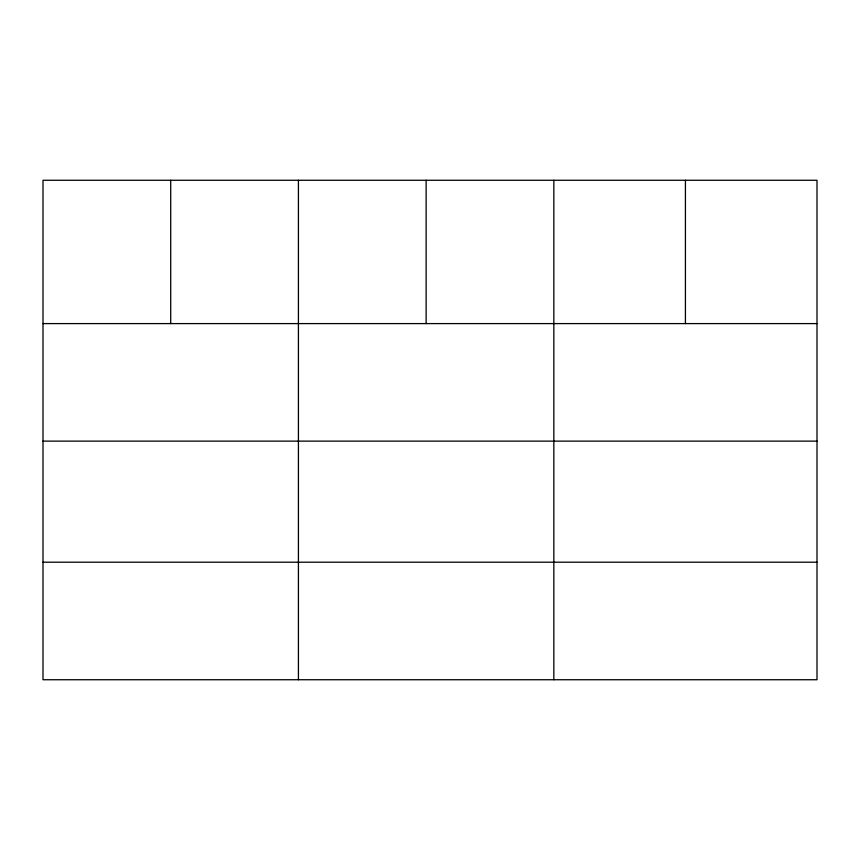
<?xml version="1.0" encoding="UTF-8"?>
<svg xmlns="http://www.w3.org/2000/svg" width="860" height="860" viewBox="0 0 860 860"><rect width="100%" height="100%" fill="white"/><g stroke="black" fill="none" stroke-linecap="round" stroke-linejoin="round"><path stroke-width="1.29" d="M817 441.126L817 180.267L43 180.267L43 679.733L817 679.733L817 441.126L43 441.126M43 323.596L817 323.596M43 562.203L817 562.203M685.42 180.267L685.42 323.596M553.84 180.267L553.84 679.733M426.13 180.267L426.13 323.596M298.42 180.267L298.42 679.733M170.71 180.267L170.71 323.596"/></g></svg>
